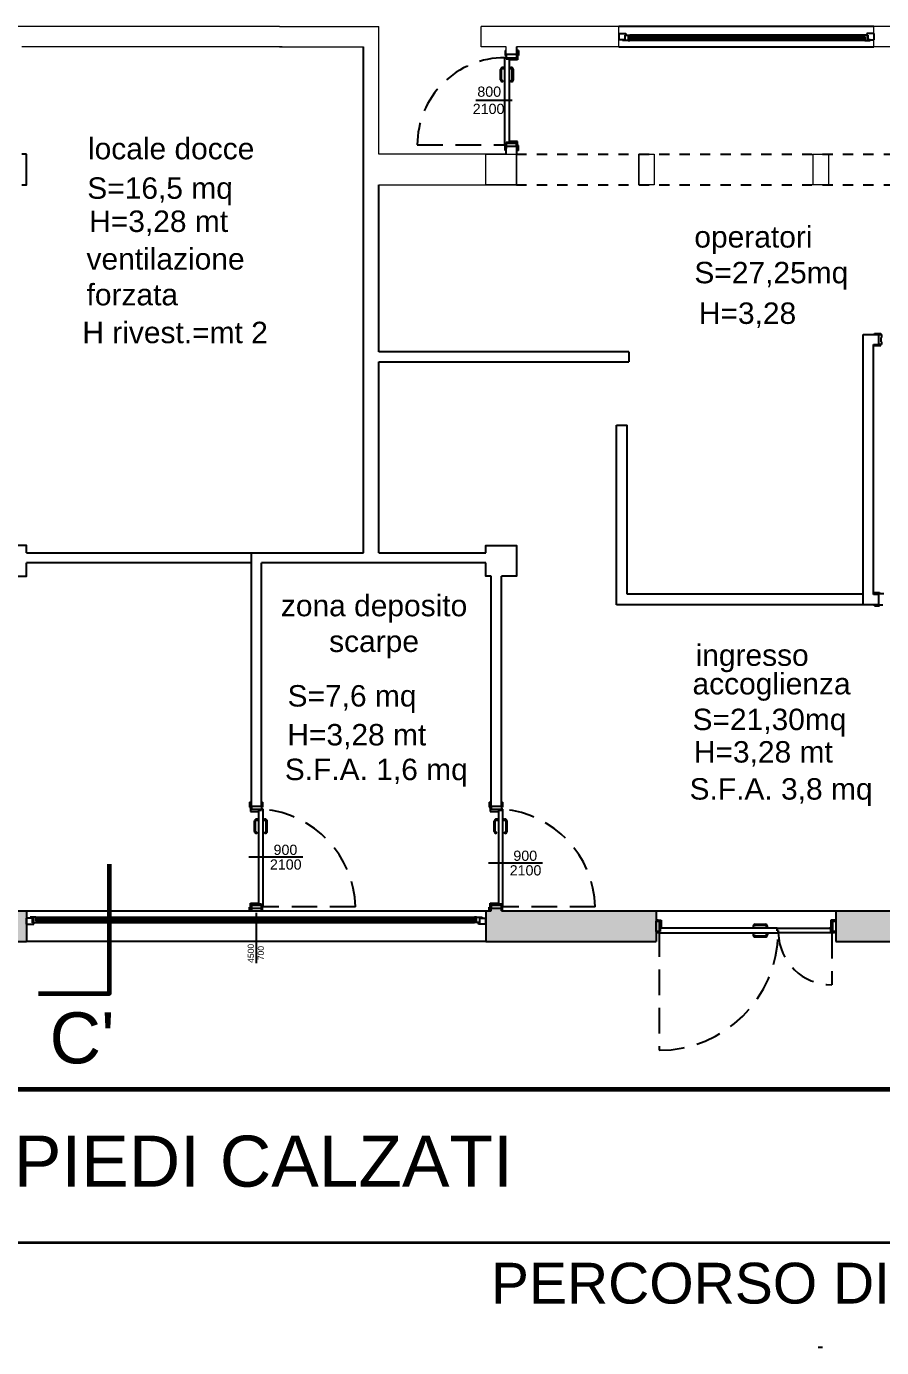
# Model space of a CAD drawing. Header units: millimetres. Extents: x 1769 to 2783, y -1222 to -971.
# Drawn here: x 2707.81 to 2716.19, y -993.93 to -980.98 of the extents above; entities that cross this region are included whole.
import ezdxf

# ---------------------------------------------------------------- set-up
doc = ezdxf.new("R2010")
doc.units = ezdxf.units.MM
for name, pattern in [('234A', [2, 1.5, -0.5]), ('CONTINUA', [0]), ('HIDDEN', [0.375, 0.25, -0.125])]:
    doc.linetypes.add(name, pattern=pattern)
for name, color, linetype in [('ECLISSE', 1, 'Continuous'), ('FINESTRE', 1, 'Continuous'), ('IMPIANTO SPORTIVO SC', 7, '234A'), ('LINEE SOTTILI', 1, 'Continuous'), ('muri', 7, 'Continuous'), ('RETINI', 8, 'Continuous'), ('scritte', 240, 'Continuous')]:
    doc.layers.add(name, color=color, linetype=linetype)
doc.styles.add('ARIAL', font='arial.ttf')
doc.styles.add('ROMANS', font='arial.ttf', dxfattribs={"height": 0.15})

msp = doc.modelspace()

# ---------------------------------------------------------------- hatches: boundary and pattern name
at = {"layer": 'RETINI', "ltscale": 0.2}
h = msp.add_hatch(color=251, dxfattribs=at)
h.paths.add_polyline_path([(2700.835, -989.647), (2700.085, -989.647), (2700.085, -989.947), (2700.835, -989.947)])
h.paths.add_polyline_path([(2703.233, -989.647), (2703.013, -989.647), (2703.013, -986.367), (2702.913, -986.367), (2702.913, -989.647), (2702.595, -989.647), (2702.595, -989.947), (2703.233, -989.947)])
h.paths.add_polyline_path([(2703.01, -986.067), (2702.71, -986.067), (2702.71, -986.367), (2703.01, -986.367)])
h.paths.add_polyline_path([(2705.527, -989.647), (2704.993, -989.647), (2704.993, -989.947), (2705.527, -989.947)])
h.paths.add_polyline_path([(2707.81, -989.647), (2707.287, -989.647), (2707.287, -989.947), (2707.81, -989.947)])
h.paths.add_polyline_path([(2713.98, -989.647), (2712.463, -989.647), (2712.463, -989.621), (2712.363, -989.621), (2712.363, -989.647), (2712.31, -989.647), (2712.31, -989.947), (2713.98, -989.947)])
h.paths.add_polyline_path([(2717.41, -989.647), (2717.357, -989.647), (2717.357, -989.621), (2717.257, -989.621), (2717.257, -989.647), (2715.74, -989.647), (2715.74, -989.947), (2717.41, -989.947)])
h.paths.add_polyline_path([(2722.433, -989.777), (2722.432, -989.777), (2722.432, -989.717), (2722.433, -989.717), (2722.433, -989.647), (2721.91, -989.647), (2721.91, -989.947), (2722.433, -989.947)])
h.paths.add_polyline_path([(2724.727, -989.647), (2724.193, -989.647), (2724.193, -989.947), (2724.727, -989.947)])
h.paths.add_polyline_path([(2727.125, -989.647), (2726.487, -989.647), (2726.487, -989.947), (2727.125, -989.947)])
h.paths.add_polyline_path([(2729.635, -989.647), (2728.885, -989.647), (2728.885, -989.947), (2729.635, -989.947)])

# ---------------------------------------------------------------- linework, layer by layer
at = {"color": 1, "linetype": 'Continuous'}
for p, q in [((2713.613, -981.049), (2713.683, -981.049)), ((2713.613, -981.049), (2713.613, -981.109)), ((2713.621, -981.109), (2713.613, -981.109)), ((2713.672, -981.109), (2713.613, -981.109)), ((2713.649, -981.11), (2713.676, -981.11)), ((2713.649, -981.118), (2713.649, -981.11)), ((2713.704, -981.118), (2713.649, -981.118)), ((2713.672, -981.063), (2713.672, -981.109)), ((2713.683, -981.063), (2713.672, -981.063)), ((2713.676, -981.065), (2713.723, -981.065)), ((2713.676, -981.11), (2713.676, -981.065)), ((2713.683, -981.049), (2713.683, -981.063)), ((2713.704, -981.079), (2713.704, -981.118)), ((2713.723, -981.079), (2713.704, -981.079)), ((2713.704, -981.082), (2716.024, -981.082)), ((2713.704, -981.092), (2716.024, -981.092)), ((2713.704, -981.102), (2716.024, -981.102)), ((2713.723, -981.106), (2713.704, -981.106)), ((2713.704, -981.106), (2713.704, -981.115)), ((2713.704, -981.115), (2713.704, -981.118)), ((2713.704, -981.118), (2713.708, -981.118)), ((2713.708, -981.118), (2713.723, -981.118)), ((2713.72, -981.106), (2713.709, -981.106)), ((2716.005, -981.065), (2713.723, -981.065)), ((2713.723, -981.065), (2713.723, -981.079)), ((2713.723, -981.118), (2713.723, -981.106)), ((2716.01, -981.118), (2713.723, -981.118)), ((2716.05, -981.065), (2716.005, -981.065)), ((2716.005, -981.065), (2716.005, -981.079)), ((2716.005, -981.079), (2716.024, -981.079)), ((2716.005, -981.106), (2716.024, -981.106)), ((2716.005, -981.118), (2716.005, -981.106)), ((2716.02, -981.118), (2716.005, -981.118)), ((2716.008, -981.106), (2716.019, -981.106)), ((2716.024, -981.118), (2716.02, -981.118)), ((2716.024, -981.079), (2716.024, -981.118)), ((2716.024, -981.106), (2716.024, -981.115)), ((2716.024, -981.115), (2716.024, -981.118)), ((2716.024, -981.118), (2716.076, -981.118)), ((2716.043, -981.049), (2716.043, -981.063)), ((2716.113, -981.049), (2716.043, -981.049)), ((2716.043, -981.063), (2716.054, -981.063)), ((2716.05, -981.11), (2716.05, -981.065)), ((2716.076, -981.11), (2716.05, -981.11)), ((2716.054, -981.063), (2716.054, -981.109)), ((2716.054, -981.109), (2716.113, -981.109)), ((2716.076, -981.118), (2716.076, -981.11)), ((2716.105, -981.109), (2716.113, -981.109)), ((2716.113, -981.049), (2716.113, -981.109)), ((2707.818, -989.717), (2707.81, -989.717)), ((2707.869, -989.717), (2707.81, -989.717)), ((2707.81, -989.777), (2707.81, -989.717)), ((2707.81, -989.777), (2707.88, -989.777)), ((2707.901, -989.708), (2707.846, -989.708)), ((2707.846, -989.708), (2707.846, -989.716)), ((2707.846, -989.716), (2707.873, -989.716)), ((2707.869, -989.762), (2707.869, -989.717)), ((2707.88, -989.762), (2707.869, -989.762)), ((2707.873, -989.716), (2707.873, -989.761)), ((2707.873, -989.761), (2707.919, -989.761)), ((2707.88, -989.777), (2707.88, -989.762)), ((2707.901, -989.747), (2707.901, -989.708)), ((2707.901, -989.708), (2707.905, -989.708)), ((2707.901, -989.711), (2707.901, -989.708)), ((2707.901, -989.72), (2707.901, -989.711)), ((2707.919, -989.72), (2707.901, -989.72)), ((2712.218, -989.724), (2707.901, -989.724)), ((2712.218, -989.734), (2707.901, -989.734)), ((2712.218, -989.744), (2707.901, -989.744)), ((2707.919, -989.747), (2707.901, -989.747)), ((2707.905, -989.708), (2707.919, -989.708)), ((2707.916, -989.72), (2707.906, -989.72)), ((2707.915, -989.708), (2712.2, -989.708)), ((2707.919, -989.708), (2707.919, -989.72)), ((2707.919, -989.761), (2707.919, -989.747)), ((2707.919, -989.761), (2712.2, -989.761)), ((2712.214, -989.708), (2712.2, -989.708)), ((2712.2, -989.708), (2712.2, -989.72)), ((2712.2, -989.72), (2712.218, -989.72)), ((2712.2, -989.747), (2712.218, -989.747)), ((2712.2, -989.761), (2712.2, -989.747)), ((2712.247, -989.761), (2712.2, -989.761)), ((2712.203, -989.72), (2712.213, -989.72)), ((2712.218, -989.708), (2712.214, -989.708)), ((2712.218, -989.708), (2712.273, -989.708)), ((2712.218, -989.747), (2712.218, -989.708)), ((2712.218, -989.711), (2712.218, -989.708)), ((2712.218, -989.72), (2712.218, -989.711)), ((2712.24, -989.762), (2712.251, -989.762)), ((2712.24, -989.777), (2712.24, -989.762)), ((2712.31, -989.777), (2712.24, -989.777)), ((2712.273, -989.716), (2712.247, -989.716)), ((2712.247, -989.716), (2712.247, -989.761)), ((2712.251, -989.717), (2712.31, -989.717)), ((2712.251, -989.762), (2712.251, -989.717)), ((2712.273, -989.708), (2712.273, -989.716)), ((2712.302, -989.717), (2712.31, -989.717)), ((2712.31, -989.777), (2712.31, -989.717))]:
    msp.add_line(p, q, dxfattribs=at)
at = {"color": 1, "linetype": 'HIDDEN'}
for p, q in [((2714.01, -989.847), (2714.01, -991.013)), ((2715.7, -989.862), (2715.7, -990.372))]:
    msp.add_line(p, q, dxfattribs=at)
at = {"lineweight": 60, "ltscale": 0.2}
msp.add_line((2693.678, -991.395), (2735.678, -991.395), dxfattribs=at)
at = {"lineweight": 35}
msp.add_line((2693.678, -992.895), (2735.678, -992.895), dxfattribs=at)
at = {"color": 1, "linetype": 'HIDDEN'}
for points in [[(2712.495, -981.285, 0.414214), (2711.639, -982.14), (2712.495, -982.14)], [(2710.128, -988.651, -0.380687), (2711.033, -989.606), (2710.128, -989.606)], [(2712.478, -988.651, -0.380687), (2713.383, -989.606), (2712.478, -989.606)]]:
    msp.add_lwpolyline(points, format="xyb", dxfattribs=at)
at = {"lineweight": 60, "ltscale": 0.2}
msp.add_lwpolyline([(2707.927, -990.457), (2708.622, -990.457), (2708.622, -989.188)], dxfattribs=at)
at = {"color": 1, "linetype": 'HIDDEN'}
for centre, radius, start, end in [((2714.01, -989.847), 1.166, 270, 359.2627), ((2715.7, -989.847), 0.524, 181.6391, 270)]:
    msp.add_arc(centre, radius, start, end, dxfattribs=at)
at = {"layer": 'ECLISSE', "lineweight": -2}
for p, q in [((2716.121, -983.988), (2716.183, -983.988)), ((2716.121, -983.996), (2716.121, -983.988)), ((2716.137, -983.996), (2716.121, -983.996)), ((2716.167, -983.995), (2716.137, -983.995)), ((2716.137, -983.995), (2716.137, -983.996)), ((2716.163, -983.997), (2716.188, -983.997)), ((2716.167, -983.996), (2716.167, -983.995)), ((2716.183, -983.996), (2716.167, -983.996)), ((2716.188, -983.997), (2716.168, -983.997)), ((2716.183, -983.988), (2716.183, -983.996)), ((2716.188, -983.997), (2716.188, -984.026)), ((2716.137, -984.098), (2716.121, -984.098)), ((2716.121, -984.098), (2716.121, -984.106)), ((2716.121, -984.106), (2716.183, -984.106)), ((2716.137, -984.099), (2716.137, -984.098)), ((2716.167, -984.099), (2716.137, -984.099)), ((2716.188, -984.097), (2716.163, -984.097)), ((2716.183, -984.098), (2716.167, -984.098)), ((2716.167, -984.098), (2716.167, -984.099)), ((2716.188, -984.097), (2716.168, -984.097)), ((2716.181, -984.026), (2716.181, -984.029)), ((2716.188, -984.026), (2716.181, -984.026)), ((2716.181, -984.029), (2716.181, -984.069)), ((2716.181, -984.066), (2716.181, -984.069)), ((2716.181, -984.069), (2716.188, -984.069)), ((2716.183, -984.106), (2716.183, -984.098)), ((2716.188, -984.069), (2716.188, -984.097))]:
    msp.add_line(p, q, dxfattribs=at)
at = {"layer": 'FINESTRE', "color": 1}
for p, q in [((2716.113, -980.979), (2713.613, -980.979)), ((2712.495, -982.125), (2712.495, -981.285)), ((2712.495, -981.285), (2712.51, -981.285)), ((2712.5, -981.215), (2712.5, -981.265)), ((2712.5, -981.215), (2712.51, -981.215)), ((2712.5, -981.265), (2712.51, -981.265)), ((2712.51, -981.255), (2712.51, -981.295)), ((2712.51, -981.295), (2712.51, -981.285)), ((2712.51, -981.286), (2712.61, -981.286)), ((2712.63, -981.215), (2712.61, -981.215)), ((2712.61, -981.255), (2712.61, -981.286)), ((2712.62, -981.215), (2712.62, -981.305)), ((2712.63, -981.265), (2712.62, -981.265)), ((2712.63, -981.215), (2712.63, -981.265)), ((2713.613, -981.179), (2716.113, -981.179)), ((2712.455, -981.501), (2712.455, -981.401)), ((2712.465, -981.501), (2712.465, -981.401)), ((2712.49, -981.381), (2712.475, -981.381)), ((2712.49, -981.391), (2712.475, -981.391)), ((2712.495, -981.372), (2712.49, -981.372)), ((2712.49, -981.4), (2712.49, -981.372)), ((2712.495, -981.4), (2712.49, -981.4)), ((2712.51, -981.295), (2712.54, -981.295)), ((2712.54, -981.295), (2712.51, -981.295)), ((2712.54, -981.295), (2712.54, -982.115)), ((2712.54, -981.295), (2712.54, -981.305)), ((2712.62, -981.305), (2712.54, -981.305)), ((2712.54, -981.372), (2712.545, -981.372)), ((2712.54, -981.4), (2712.545, -981.4)), ((2712.545, -981.4), (2712.545, -981.372)), ((2712.545, -981.381), (2712.56, -981.381)), ((2712.545, -981.391), (2712.56, -981.391)), ((2712.57, -981.501), (2712.57, -981.401)), ((2712.58, -981.501), (2712.58, -981.401)), ((2712.569, -981.705), (2712.212, -981.705)), ((2712.495, -982.125), (2712.51, -982.125)), ((2712.495, -982.125), (2712.51, -982.125)), ((2712.5, -982.195), (2712.5, -982.145)), ((2712.5, -982.174), (2712.5, -982.145)), ((2712.5, -982.145), (2712.51, -982.145)), ((2712.5, -982.195), (2712.5, -982.145)), ((2712.5, -982.145), (2712.51, -982.145)), ((2712.5, -982.195), (2712.51, -982.195)), ((2712.5, -982.195), (2712.51, -982.195)), ((2712.54, -982.115), (2712.51, -982.115)), ((2712.51, -982.115), (2712.54, -982.115)), ((2712.51, -982.115), (2712.51, -982.125)), ((2712.51, -982.115), (2712.51, -982.125)), ((2712.51, -982.115), (2712.54, -982.115)), ((2712.54, -982.115), (2712.51, -982.115)), ((2712.51, -982.155), (2712.51, -982.115)), ((2712.51, -982.124), (2712.51, -982.174)), ((2712.61, -982.124), (2712.51, -982.124)), ((2712.61, -982.124), (2712.51, -982.124)), ((2712.51, -982.155), (2712.51, -982.124)), ((2712.51, -982.124), (2712.61, -982.124)), ((2712.54, -982.115), (2712.54, -982.105)), ((2712.62, -982.105), (2712.54, -982.105)), ((2712.62, -982.105), (2712.54, -982.105)), ((2712.54, -982.115), (2712.54, -982.105)), ((2712.61, -982.124), (2712.61, -982.155)), ((2712.61, -982.155), (2712.61, -982.124)), ((2712.63, -982.195), (2712.61, -982.195)), ((2712.63, -982.195), (2712.61, -982.195)), ((2712.62, -982.195), (2712.62, -982.105)), ((2712.62, -982.175), (2712.62, -982.105)), ((2712.62, -982.195), (2712.62, -982.105)), ((2712.63, -982.145), (2712.62, -982.145)), ((2712.63, -982.145), (2712.62, -982.145)), ((2712.63, -982.195), (2712.63, -982.145)), ((2712.63, -982.174), (2712.63, -982.145)), ((2712.63, -982.195), (2712.63, -982.145)), ((2709.993, -988.581), (2709.993, -988.631)), ((2709.993, -988.581), (2710.003, -988.581)), ((2709.993, -988.631), (2710.003, -988.631)), ((2710.003, -988.601), (2710.003, -988.671)), ((2710.013, -988.621), (2710.013, -988.652)), ((2710.113, -988.652), (2710.013, -988.652)), ((2710.083, -988.661), (2710.083, -989.581)), ((2710.113, -988.661), (2710.083, -988.661)), ((2710.083, -988.661), (2710.113, -988.661)), ((2710.083, -988.661), (2710.083, -988.671)), ((2710.123, -988.581), (2710.113, -988.581)), ((2710.113, -988.621), (2710.113, -988.661)), ((2710.123, -988.631), (2710.113, -988.631)), ((2710.113, -988.661), (2710.113, -988.651)), ((2710.128, -988.651), (2710.113, -988.651)), ((2710.123, -988.581), (2710.123, -988.631)), ((2710.128, -989.591), (2710.128, -988.651)), ((2712.343, -988.581), (2712.343, -988.631)), ((2712.343, -988.581), (2712.353, -988.581)), ((2712.343, -988.631), (2712.353, -988.631)), ((2712.353, -988.601), (2712.353, -988.671)), ((2712.363, -988.621), (2712.363, -988.652)), ((2712.463, -988.652), (2712.363, -988.652)), ((2712.433, -988.661), (2712.433, -989.581)), ((2712.463, -988.661), (2712.433, -988.661)), ((2712.433, -988.661), (2712.463, -988.661)), ((2712.433, -988.661), (2712.433, -988.671)), ((2712.473, -988.581), (2712.463, -988.581)), ((2712.463, -988.621), (2712.463, -988.661)), ((2712.473, -988.631), (2712.463, -988.631)), ((2712.463, -988.661), (2712.463, -988.651)), ((2712.478, -988.651), (2712.463, -988.651)), ((2712.473, -988.581), (2712.473, -988.631)), ((2712.478, -989.591), (2712.478, -988.651)), ((2710.003, -988.671), (2710.083, -988.671)), ((2710.043, -988.867), (2710.043, -988.767)), ((2710.053, -988.867), (2710.053, -988.767)), ((2710.078, -988.747), (2710.063, -988.747)), ((2710.078, -988.757), (2710.063, -988.757)), ((2710.083, -988.738), (2710.078, -988.738)), ((2710.078, -988.766), (2710.078, -988.738)), ((2710.083, -988.766), (2710.078, -988.766)), ((2710.128, -988.738), (2710.133, -988.738)), ((2710.128, -988.766), (2710.133, -988.766)), ((2710.133, -988.766), (2710.133, -988.738)), ((2710.133, -988.747), (2710.148, -988.747)), ((2710.133, -988.757), (2710.148, -988.757)), ((2710.158, -988.867), (2710.158, -988.767)), ((2710.168, -988.867), (2710.168, -988.767)), ((2712.353, -988.671), (2712.433, -988.671)), ((2712.393, -988.867), (2712.393, -988.767)), ((2712.403, -988.867), (2712.403, -988.767)), ((2712.428, -988.747), (2712.413, -988.747)), ((2712.428, -988.757), (2712.413, -988.757)), ((2712.433, -988.738), (2712.428, -988.738)), ((2712.428, -988.766), (2712.428, -988.738)), ((2712.433, -988.766), (2712.428, -988.766)), ((2712.478, -988.738), (2712.483, -988.738)), ((2712.478, -988.766), (2712.483, -988.766)), ((2712.483, -988.766), (2712.483, -988.738)), ((2712.483, -988.747), (2712.498, -988.747)), ((2712.483, -988.757), (2712.498, -988.757)), ((2712.508, -988.867), (2712.508, -988.767)), ((2712.518, -988.867), (2712.518, -988.767)), ((2710.516, -989.121), (2709.986, -989.121)), ((2712.866, -989.179), (2712.336, -989.179)), ((2710.003, -989.641), (2710.003, -989.571)), ((2710.003, -989.571), (2710.083, -989.571)), ((2710.083, -989.581), (2710.083, -989.571)), ((2712.353, -989.641), (2712.353, -989.571)), ((2712.353, -989.571), (2712.433, -989.571)), ((2712.433, -989.581), (2712.433, -989.571)), ((2707.81, -989.647), (2712.31, -989.647)), ((2709.993, -989.64), (2709.993, -989.611)), ((2709.993, -989.611), (2710.003, -989.611)), ((2710.013, -989.59), (2710.113, -989.59)), ((2710.013, -989.59), (2710.013, -989.621)), ((2710.013, -989.59), (2710.113, -989.59)), ((2710.06, -989.664), (2710.06, -990.159)), ((2710.083, -989.581), (2710.113, -989.581)), ((2710.113, -989.581), (2710.083, -989.581)), ((2710.113, -989.581), (2710.113, -989.591)), ((2710.113, -989.59), (2710.113, -989.621)), ((2710.113, -989.621), (2710.113, -989.59)), ((2710.128, -989.591), (2710.113, -989.591)), ((2710.123, -989.611), (2710.113, -989.611)), ((2710.123, -989.64), (2710.123, -989.611)), ((2712.343, -989.64), (2712.343, -989.611)), ((2712.343, -989.611), (2712.353, -989.611)), ((2712.363, -989.59), (2712.463, -989.59)), ((2712.363, -989.59), (2712.363, -989.621)), ((2712.363, -989.59), (2712.463, -989.59)), ((2712.433, -989.581), (2712.463, -989.581)), ((2712.463, -989.581), (2712.433, -989.581)), ((2712.463, -989.581), (2712.463, -989.591)), ((2712.463, -989.59), (2712.463, -989.621)), ((2712.463, -989.621), (2712.463, -989.59)), ((2712.478, -989.591), (2712.463, -989.591)), ((2712.473, -989.611), (2712.463, -989.611)), ((2712.473, -989.64), (2712.473, -989.611)), ((2713.98, -989.647), (2715.74, -989.647)), ((2713.98, -989.727), (2713.99, -989.727)), ((2713.98, -989.727), (2713.99, -989.727)), ((2713.98, -989.737), (2714.03, -989.737)), ((2713.98, -989.737), (2714.03, -989.737)), ((2714.011, -989.747), (2713.98, -989.747)), ((2713.99, -989.727), (2713.99, -989.737)), ((2713.99, -989.727), (2713.99, -989.737)), ((2714.011, -989.747), (2714.011, -989.847)), ((2714.011, -989.747), (2714.011, -989.847)), ((2715.165, -989.817), (2714.02, -989.817)), ((2714.02, -989.817), (2714.03, -989.817)), ((2714.02, -989.817), (2714.02, -989.847)), ((2714.02, -989.847), (2714.02, -989.817)), ((2714.02, -989.847), (2714.02, -989.817)), ((2714.02, -989.817), (2714.02, -989.847)), ((2714.02, -989.817), (2714.03, -989.817)), ((2714.03, -989.737), (2714.03, -989.817)), ((2714.03, -989.737), (2714.03, -989.817)), ((2714.95, -989.777), (2715.05, -989.777)), ((2714.95, -989.787), (2715.05, -989.787)), ((2715.051, -989.812), (2715.079, -989.812)), ((2715.051, -989.817), (2715.051, -989.812)), ((2715.06, -989.812), (2715.06, -989.797)), ((2715.07, -989.812), (2715.07, -989.797)), ((2715.079, -989.817), (2715.079, -989.812)), ((2715.165, -989.817), (2715.146, -989.817)), ((2715.165, -989.842), (2715.165, -989.817)), ((2715.165, -989.817), (2715.165, -989.842)), ((2715.167, -989.817), (2715.178, -989.817)), ((2715.167, -989.817), (2715.167, -989.84)), ((2715.167, -989.817), (2715.167, -989.84)), ((2715.176, -989.817), (2715.69, -989.817)), ((2715.69, -989.817), (2715.68, -989.817)), ((2715.69, -989.817), (2715.68, -989.817)), ((2715.69, -989.737), (2715.69, -989.817)), ((2715.69, -989.737), (2715.69, -989.817)), ((2715.74, -989.737), (2715.69, -989.737)), ((2715.69, -989.817), (2715.69, -989.847)), ((2715.69, -989.847), (2715.69, -989.817)), ((2715.69, -989.847), (2715.69, -989.817)), ((2715.69, -989.817), (2715.69, -989.847)), ((2715.709, -989.747), (2715.709, -989.847)), ((2715.709, -989.747), (2715.74, -989.747)), ((2715.709, -989.747), (2715.709, -989.847)), ((2715.74, -989.747), (2715.709, -989.747)), ((2715.709, -989.847), (2715.709, -989.747)), ((2712.31, -989.947), (2707.81, -989.947)), ((2714.011, -989.847), (2713.98, -989.847)), ((2713.98, -989.847), (2714.011, -989.847)), ((2713.98, -989.847), (2714.02, -989.847)), ((2713.98, -989.857), (2713.99, -989.857)), ((2713.98, -989.857), (2713.99, -989.857)), ((2713.99, -989.857), (2713.99, -989.847)), ((2713.99, -989.857), (2713.99, -989.847)), ((2714.02, -989.847), (2714.01, -989.847)), ((2714.01, -989.862), (2714.01, -989.847)), ((2714.02, -989.847), (2714.01, -989.847)), ((2714.01, -989.862), (2714.01, -989.847)), ((2714.01, -989.862), (2715.175, -989.862)), ((2714.95, -989.892), (2715.05, -989.892)), ((2714.95, -989.902), (2715.05, -989.902)), ((2715.051, -989.862), (2715.051, -989.867)), ((2715.051, -989.867), (2715.079, -989.867)), ((2715.06, -989.867), (2715.06, -989.882)), ((2715.07, -989.867), (2715.07, -989.882)), ((2715.079, -989.862), (2715.079, -989.867)), ((2715.165, -989.842), (2715.175, -989.842)), ((2715.177, -989.84), (2715.167, -989.84)), ((2715.175, -989.862), (2715.175, -989.842)), ((2715.175, -989.862), (2715.175, -989.842)), ((2715.7, -989.862), (2715.175, -989.862)), ((2715.177, -989.84), (2715.177, -989.847)), ((2715.177, -989.84), (2715.177, -989.862)), ((2715.177, -989.862), (2715.177, -989.84)), ((2715.177, -989.862), (2715.178, -989.862)), ((2715.69, -989.847), (2715.7, -989.847)), ((2715.69, -989.847), (2715.7, -989.847)), ((2715.7, -989.862), (2715.7, -989.847)), ((2715.74, -989.847), (2715.7, -989.847)), ((2715.7, -989.862), (2715.7, -989.847)), ((2715.709, -989.847), (2715.74, -989.847)), ((2715.74, -989.847), (2715.709, -989.847)), ((2715.73, -989.857), (2715.73, -989.847)), ((2715.73, -989.857), (2715.73, -989.847)), ((2715.74, -989.857), (2715.73, -989.857))]:
    msp.add_line(p, q, dxfattribs=at)
at = {"layer": 'FINESTRE', "color": 1, "lineweight": -2}
for p, q in [((2716.12, -986.527), (2716.17, -986.527)), ((2716.12, -986.527), (2716.12, -986.547)), ((2716.12, -986.537), (2716.21, -986.537)), ((2716.17, -986.527), (2716.17, -986.537)), ((2716.12, -986.657), (2716.12, -986.647)), ((2716.12, -986.657), (2716.17, -986.657)), ((2716.16, -986.647), (2716.2, -986.647)), ((2716.17, -986.657), (2716.17, -986.647))]:
    msp.add_line(p, q, dxfattribs=at)
at = {"layer": 'FINESTRE', "color": 1}
for centre in [(2712.502, -982.133), (2710.12, -989.6), (2712.47, -989.6), (2714.001, -989.855), (2715.718, -989.855)]:
    msp.add_circle(centre, 0.0075, dxfattribs=at)
for centre, radius, start, end in [((2712.475, -981.401), 0.02, 90, 180), ((2712.475, -981.401), 0.01, 90, 180), ((2712.56, -981.401), 0.02, 360, 90), ((2712.56, -981.401), 0.01, 360, 90), ((2712.475, -981.501), 0.02, 180, 270), ((2712.475, -981.501), 0.01, 180, 270), ((2712.474, -981.516), 0.00502, 274.9677, 85.0323), ((2712.56, -981.516), 0.00502, 94.9677, 265.0323), ((2712.56, -981.501), 0.01, 270, 360), ((2712.56, -981.501), 0.02, 270, 360), ((2710.063, -988.767), 0.02, 90, 180), ((2710.063, -988.767), 0.01, 90, 180), ((2710.148, -988.767), 0.02, 360, 90), ((2710.148, -988.767), 0.01, 360, 90), ((2712.413, -988.767), 0.02, 90, 180), ((2712.413, -988.767), 0.01, 90, 180), ((2712.498, -988.767), 0.02, 0, 90), ((2712.498, -988.767), 0.01, 0, 90), ((2710.063, -988.867), 0.02, 180, 270), ((2710.063, -988.867), 0.01, 180, 270), ((2710.062, -988.882), 0.00502, 274.9677, 85.0323), ((2710.148, -988.882), 0.00502, 94.9677, 265.0323), ((2710.148, -988.867), 0.02, 270, 360), ((2710.148, -988.867), 0.01, 270, 360), ((2712.413, -988.867), 0.02, 180, 270), ((2712.413, -988.867), 0.01, 180, 270), ((2712.412, -988.882), 0.00502, 274.9677, 85.0323), ((2712.498, -988.882), 0.00502, 94.9677, 265.0323), ((2712.498, -988.867), 0.02, 270, 0), ((2712.498, -988.867), 0.01, 270, 0), ((2714.95, -989.797), 0.02, 90, 180), ((2714.935, -989.797), 0.00502, 184.9677, 355.0323), ((2714.95, -989.797), 0.01, 90, 180), ((2715.05, -989.797), 0.02, 0, 90), ((2715.05, -989.797), 0.01, 0, 90), ((2714.935, -989.883), 0.00502, 4.9677, 175.0323), ((2714.95, -989.882), 0.02, 180, 270), ((2714.95, -989.882), 0.01, 180, 270), ((2715.05, -989.882), 0.01, 270, 0), ((2715.05, -989.882), 0.02, 270, 0)]:
    msp.add_arc(centre, radius, start, end, dxfattribs=at)
at = {"layer": 'IMPIANTO SPORTIVO SC', "color": 1, "linetype": 'ByBlock'}
msp.add_line((2715.611, -993.926), (2715.568, -993.926), dxfattribs=at)
at = {"layer": 'LINEE SOTTILI', "color": 1, "linetype": 'HIDDEN', "ltscale": 0.2}
for p, q in [((2712.61, -982.231), (2716.87, -982.231)), ((2712.61, -982.531), (2716.87, -982.531))]:
    msp.add_line(p, q, dxfattribs=at)
at = {"layer": 'muri', "color": 3, "linetype": 'ByBlock', "lineweight": 0, "ltscale": 0.2}
for p, q in [((2710.288, -980.979), (2707.313, -980.979)), ((2710.288, -980.979), (2711.263, -980.979)), ((2711.263, -982.231), (2711.263, -980.979)), ((2713.613, -980.979), (2712.263, -980.979)), ((2712.263, -981.179), (2712.263, -980.979)), ((2713.613, -981.179), (2713.613, -980.979)), ((2717.457, -980.979), (2716.113, -980.979)), ((2716.113, -981.179), (2716.113, -980.979)), ((2710.313, -981.179), (2707.763, -981.179)), ((2710.288, -981.179), (2711.113, -981.179)), ((2712.51, -981.179), (2712.263, -981.179)), ((2712.51, -981.255), (2712.51, -981.179)), ((2713.613, -981.179), (2712.61, -981.179)), ((2717.157, -981.179), (2716.113, -981.179)), ((2712.51, -982.231), (2711.263, -982.231)), ((2712.61, -982.531), (2712.61, -982.231)), ((2712.61, -982.531), (2712.61, -982.231)), ((2713.81, -982.231), (2713.81, -982.531)), ((2713.96, -982.231), (2713.96, -982.531)), ((2711.263, -982.531), (2712.61, -982.531)), ((2710.113, -989.647), (2710.013, -989.647)), ((2712.515, -989.647), (2712.463, -989.647))]:
    msp.add_line(p, q, dxfattribs=at)
at = {"layer": 'muri', "color": 3}
for p, q in [((2711.113, -986.136), (2711.113, -981.179)), ((2712.61, -981.255), (2712.51, -981.255)), ((2712.61, -981.179), (2712.61, -981.255)), ((2712.51, -982.174), (2712.51, -982.155)), ((2712.61, -982.155), (2712.51, -982.155)), ((2712.61, -982.155), (2712.51, -982.155)), ((2712.51, -982.231), (2712.51, -982.164)), ((2712.51, -982.231), (2712.51, -982.164)), ((2712.61, -982.155), (2712.61, -982.174)), ((2712.61, -982.174), (2712.61, -982.231)), ((2712.61, -982.174), (2712.61, -982.231)), ((2707.81, -982.231), (2707.763, -982.231)), ((2711.263, -984.167), (2711.263, -982.531)), ((2711.263, -986.136), (2711.263, -984.267)), ((2707.81, -986.136), (2711.113, -986.136)), ((2710.012, -986.136), (2710.012, -988.621)), ((2711.263, -986.136), (2712.31, -986.136)), ((2710.012, -986.237), (2707.81, -986.237)), ((2712.209, -986.237), (2710.113, -986.237)), ((2710.113, -988.621), (2710.113, -986.237)), ((2710.113, -988.621), (2710.113, -986.237)), ((2712.31, -986.237), (2712.209, -986.237)), ((2712.363, -988.621), (2712.363, -986.367)), ((2712.463, -988.621), (2712.463, -986.367)), ((2710.013, -988.621), (2710.113, -988.621)), ((2712.363, -988.621), (2712.463, -988.621)), ((2707.287, -989.647), (2707.81, -989.647)), ((2707.81, -989.647), (2707.81, -989.947)), ((2710.013, -989.621), (2710.013, -989.647)), ((2710.013, -989.621), (2710.113, -989.621)), ((2710.013, -989.647), (2710.013, -989.647)), ((2710.013, -989.647), (2710.013, -989.647)), ((2710.013, -989.647), (2710.013, -989.647)), ((2710.113, -989.647), (2710.113, -989.621)), ((2712.363, -989.647), (2712.363, -989.621)), ((2712.363, -989.621), (2712.463, -989.621)), ((2712.463, -989.647), (2712.463, -989.621)), ((2712.463, -989.647), (2713.98, -989.647)), ((2713.98, -989.647), (2713.98, -989.947)), ((2715.74, -989.647), (2715.74, -989.947)), ((2715.74, -989.647), (2717.257, -989.647)), ((2713.98, -989.747), (2713.98, -989.847)), ((2713.98, -989.747), (2714.011, -989.747)), ((2713.98, -989.747), (2713.98, -989.847)), ((2714.011, -989.847), (2714.011, -989.747)), ((2715.74, -989.747), (2715.74, -989.847)), ((2715.74, -989.747), (2715.74, -989.847)), ((2707.287, -989.947), (2707.81, -989.947)), ((2712.31, -989.947), (2713.98, -989.947)), ((2715.74, -989.947), (2717.41, -989.947))]:
    msp.add_line(p, q, dxfattribs=at)
at = {"layer": 'muri', "color": 3, "lineweight": -2}
for p, q in [((2716.01, -986.647), (2716.01, -983.997)), ((2716.01, -983.997), (2716.163, -983.997)), ((2716.163, -984.097), (2716.163, -983.997)), ((2716.11, -984.097), (2716.163, -984.097)), ((2716.16, -986.547), (2716.11, -986.547)), ((2716.16, -986.547), (2716.16, -986.647)), ((2716.01, -986.647), (2713.59, -986.647)), ((2716.16, -986.647), (2716.01, -986.647)), ((2716.16, -986.647), (2716.109, -986.647))]:
    msp.add_line(p, q, dxfattribs=at)
at = {"layer": 'muri', "color": 3, "lineweight": -2, "ltscale": 0.2}
for p, q in [((2716.11, -986.547), (2716.11, -984.097)), ((2713.711, -984.167), (2713.711, -984.267)), ((2713.59, -986.647), (2713.59, -984.887)), ((2713.59, -984.887), (2713.695, -984.887)), ((2713.695, -986.542), (2713.695, -984.887)), ((2716.01, -986.542), (2713.695, -986.542))]:
    msp.add_line(p, q, dxfattribs=at)
at = {"layer": 'muri', "color": 3, "lineweight": -3, "ltscale": 0.2}
for p, q in [((2713.711, -984.167), (2711.263, -984.167)), ((2711.263, -984.267), (2713.711, -984.267))]:
    msp.add_line(p, q, dxfattribs=at)
at = {"layer": 'muri', "color": 3}
for points in [[(2707.763, -982.531), (2707.81, -982.531), (2707.81, -982.231)], [(2707.81, -986.136), (2707.81, -986.067), (2707.51, -986.067), (2707.51, -986.367), (2707.81, -986.367), (2707.81, -986.237)], [(2712.31, -986.136), (2712.31, -986.067), (2712.61, -986.067), (2712.61, -986.367), (2712.463, -986.367)], [(2712.363, -986.367), (2712.31, -986.367), (2712.31, -986.237)], [(2712.31, -989.647), (2712.31, -989.947)], [(2712.31, -989.647), (2712.363, -989.647)]]:
    msp.add_lwpolyline(points, dxfattribs=at)
at = {"layer": 'muri', "color": 3, "linetype": 'ByBlock', "lineweight": 0, "ltscale": 0.2}
for points in [[(2712.31, -982.231), (2712.61, -982.231), (2712.61, -982.531), (2712.31, -982.531)], [(2713.81, -982.231), (2713.96, -982.231), (2713.96, -982.531), (2713.81, -982.531)], [(2715.52, -982.231), (2715.67, -982.231), (2715.67, -982.531), (2715.52, -982.531)]]:
    msp.add_lwpolyline(points, close=True, dxfattribs=at)
at = {"layer": 'muri', "color": 3}
for points in [[(2713.98, -989.747), (2714.01, -989.747), (2714.01, -989.847), (2713.98, -989.847)], [(2715.709, -989.747), (2715.74, -989.747), (2715.74, -989.847), (2715.709, -989.847)]]:
    msp.add_lwpolyline(points, close=True, dxfattribs=at)

# ---------------------------------------------------------------- texts
at = {"lineweight": 60, "ltscale": 0.2, "insert": (2708.035, -990.641), "char_height": 0.5, "width": 0.59728, "attachment_point": 1, "style": 'ARIAL'}
msp.add_mtext("{\\fArial|b0|i0|c238|p34;C}'", dxfattribs=at)
at = {"layer": 'FINESTRE', "color": 1, "style": 'ROMANS'}
for s, p in [('800', (2712.227, -981.668)), ('2100', (2712.182, -981.837)), ('900', (2710.23, -989.098)), ('900', (2712.58, -989.156)), ('2100', (2710.194, -989.242)), ('2100', (2712.544, -989.299))]:
    msp.add_text(s, height=0.1, dxfattribs=at).set_placement(p)
for s, p in [('4500', (2710.037, -990.156)), ('700', (2710.135, -990.13))]:
    msp.add_text(s, height=0.06, rotation=90, dxfattribs=at).set_placement(p)
at = {"layer": 'scritte', "color": 6, "linetype": 'CONTINUA', "char_height": 0.21, "style": 'ARIAL'}
for s, insert, width, attachment_point in [('locale docce', (2708.411, -982.071), 1.94518, 1), ('S{\\fArial|b0|i0|c238|p34;=}16,5 mq', (2708.404, -982.458), 1.64085, 1), ('{\\fArial|b0|i0|c238|p34;H=3,28} mt', (2708.423, -982.783), 1.67105, 1), ('{\\fArial|b0|i0|c238|p34;operatori\\PS=27,25mq}', (2714.354, -982.936), 1.32195, 1), ('ventilazione forzata', (2708.397, -983.152), 1.94518, 1), ('H=3,28', (2714.398, -983.684), 1.32195, 1), ('{\\fArial|b0|i0|c238|p34;H rivest}.{\\fArial|b0|i0|c238|p34;=mt 2}', (2708.356, -983.873), 3.18988, 1), ('zona deposito scarpe', (2711.215, -986.861), 2.07791, 5), ('ingresso', (2714.366, -987.035), 2.01865, 1), ('{\\fArial|b0|i0|c238|p34;accoglienza\\PS=21,30mq}', (2714.336, -987.315), 2.01865, 1), ('{\\fArial|b0|i0|c238|p34;S=}7,6{\\fArial|b0|i0|c238|p34; mq}', (2710.367, -987.434), 1.64085, 1), ('{\\fArial|b0|i0|c238|p34;H=3,28} mt', (2710.365, -987.815), 1.67105, 1), ('{\\fArial|b0|i0|c238|p34;H=3,28} mt', (2714.349, -987.983), 1.67105, 1), ('{\\fArial|b0|i0|c238|p34;S.F.A. }1,6{\\fArial|b0|i0|c238|p34; mq}', (2710.34, -988.155), 2.37449, 1), ('{\\fArial|b0|i0|c238|p34;S.F.A. }3,8{\\fArial|b0|i0|c238|p34; mq}', (2714.307, -988.346), 2.37449, 1)]:
    msp.add_mtext(s, dxfattribs=dict(at, insert=insert, width=width, attachment_point=attachment_point))
at = {"layer": 'scritte', "color": 240, "insert": (2694.336, -991.849), "char_height": 0.5, "width": 44.23376, "attachment_point": 1, "style": 'ARIAL'}
msp.add_mtext('{\\fArial|b0|i0|c238|p34;INDICAZIONE PERCORSI- PIEDI NUDI }E {\\fArial|b0|i0|c238|p34;PIEDI CALZATI }', dxfattribs=at)
at = {"layer": 'scritte', "color": 7, "insert": (2712.36, -993.095), "char_height": 0.4, "width": 8.96362, "attachment_point": 1, "style": 'ARIAL'}
msp.add_mtext('{\\fArial|b0|i0|c238|p34;PERCORSO DI USCITA}', dxfattribs=at)

doc.saveas('drawing.dxf')
